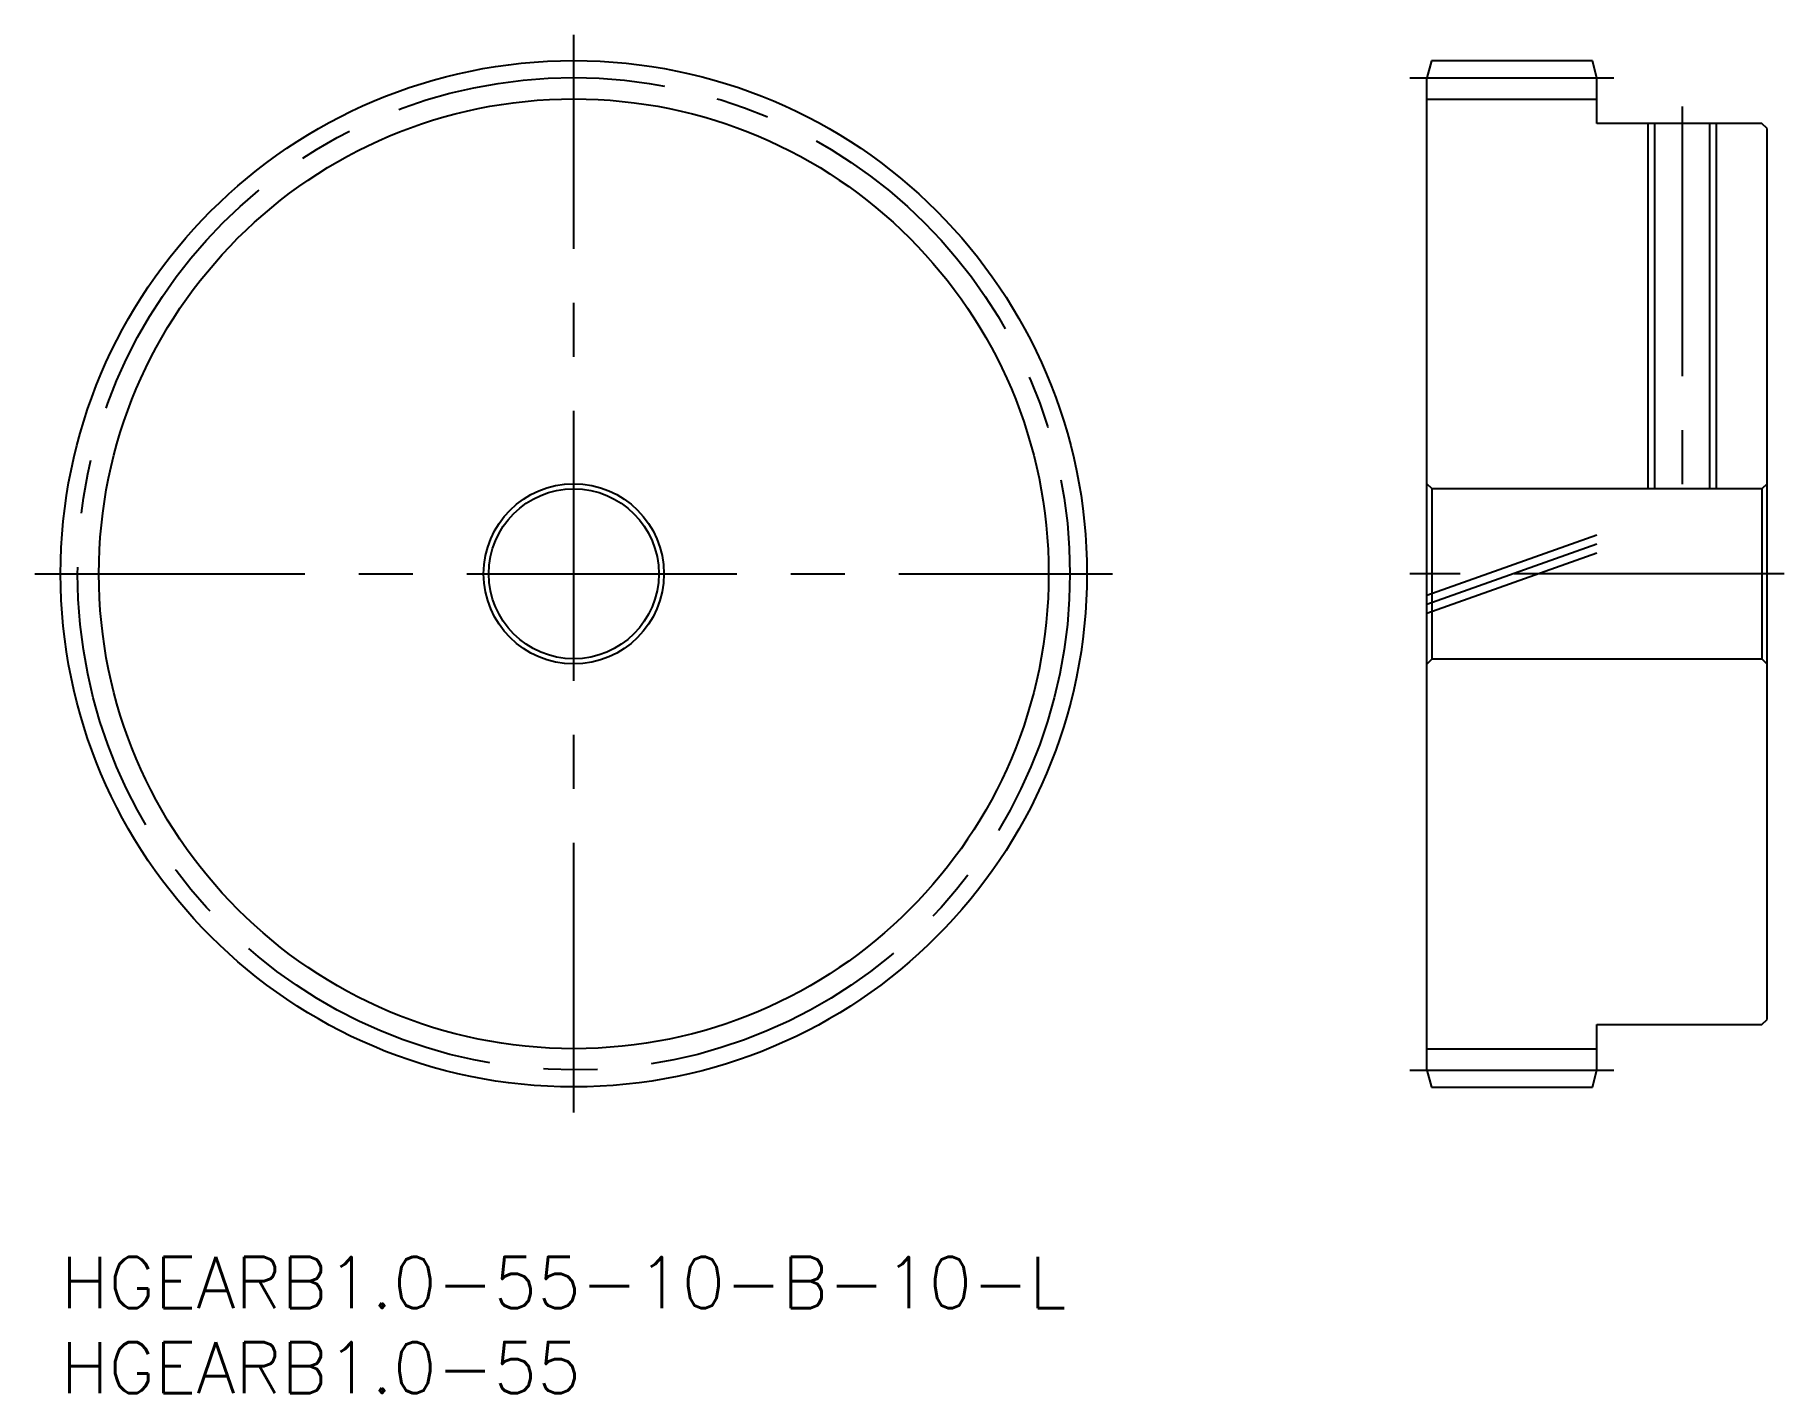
# Model space of a CAD drawing. Extents: x -2 to 101, y -8 to 72.
import ezdxf

# ---------------------------------------------------------------- set-up
doc = ezdxf.new("R2010")
doc.units = 0
doc.header["$LTSCALE"] = 0.5
doc.linetypes.add('CENTER', pattern=[50.8, 31.75, -6.35, 6.35, -6.35])
doc.linetypes.add('PHANTOM', pattern=[63.5, 31.75, -6.35, 6.35, -6.35, 6.35, -6.35])
for name, color, linetype in [('MSM_CENTER', 1, 'CENTER'), ('MSM_CONTINUOUS', 7, 'CONTINUOUS'), ('MSM_IMAGINARY', 6, 'PHANTOM'), ('MSM_NARROW', 5, 'CONTINUOUS'), ('MSM_PART_NUMBER', 7, 'CONTINUOUS')]:
    doc.layers.add(name, color=color, linetype=linetype)
doc.styles.get("Standard").update_dxf_attribs({"font": 'txt.shx', "height": 1, "bigfont": 'bigfont.shx'})

# ---------------------------------------------------------------- blocks, each defined once
blk = doc.blocks.new('*U17')
at = {"layer": 'MSM_PART_NUMBER'}
blk.add_text('HGEARB1.0-55-10-B-10-L', height=3, dxfattribs=at).set_placement((0, -3))
blk = doc.blocks.new('*U18')
at = {"layer": 'MSM_PART_NUMBER'}
blk.add_text('HGEARB1.0-55', height=3, dxfattribs=at).set_placement((0, -8))

msp = doc.modelspace()

# ---------------------------------------------------------------- linework, layer by layer
at = {"layer": 'MSM_CENTER'}
for p, q in [((30.18, 8.49), (30.18, 71.87)), ((79.36, 69.35), (91.36, 69.35)), ((95.36, 67.67), (95.36, 44.17)), ((-1.51, 40.18), (61.87, 40.18)), ((101.36, 40.17), (79.36, 40.17)), ((79.36, 10.99), (91.36, 10.99))]:
    msp.add_line(p, q, dxfattribs=at)
msp.add_circle((30.18, 40.18), 29.18, dxfattribs=at)
at = {"layer": 'MSM_CONTINUOUS'}
for p, q in [((80.63, 70.35), (80.36, 69.35)), ((90.09, 70.35), (80.63, 70.35)), ((90.36, 69.35), (90.09, 70.35)), ((80.36, 10.99), (80.36, 69.35)), ((90.36, 66.67), (90.36, 69.35)), ((80.36, 68.1), (90.36, 68.1)), ((100.06, 66.67), (90.36, 66.67)), ((93.74, 66.67), (93.74, 45.17)), ((96.98, 66.67), (96.98, 45.17)), ((100.36, 66.37), (100.06, 66.67)), ((100.36, 13.97), (100.36, 66.37)), ((80.66, 45.17), (80.36, 45.47)), ((100.36, 45.47), (100.06, 45.17)), ((100.06, 45.17), (80.66, 45.17)), ((80.66, 35.17), (80.66, 45.17)), ((100.06, 45.17), (100.06, 35.17)), ((80.36, 34.87), (80.66, 35.17)), ((80.66, 35.17), (100.06, 35.17)), ((100.06, 35.17), (100.36, 34.87)), ((90.36, 13.67), (100.06, 13.67)), ((90.36, 10.99), (90.36, 13.67)), ((100.06, 13.67), (100.36, 13.97)), ((80.36, 12.24), (90.36, 12.24)), ((80.36, 10.99), (80.63, 9.99)), ((90.09, 9.99), (90.36, 10.99)), ((80.63, 9.99), (90.09, 9.99))]:
    msp.add_line(p, q, dxfattribs=at)
for radius in [30.18, 5.3, 5]:
    msp.add_circle((30.18, 40.18), radius, dxfattribs=at)
at = {"layer": 'MSM_IMAGINARY'}
for p, q in [((80.36, 38.93), (90.36, 42.47)), ((80.36, 38.4), (90.36, 41.94)), ((80.36, 37.87), (90.36, 41.41))]:
    msp.add_line(p, q, dxfattribs=at)
at = {"layer": 'MSM_NARROW'}
for p, q in [((93.36, 66.67), (93.36, 45.17)), ((97.36, 66.67), (97.36, 45.17))]:
    msp.add_line(p, q, dxfattribs=at)
msp.add_circle((30.18, 40.18), 27.93, dxfattribs=at)

# ---------------------------------------------------------------- block references
at = {"layer": 'MSM_CONTINUOUS'}
for name in ['*U17', '*U18']:
    msp.add_blockref(name, (0, 0), dxfattribs=at)

doc.saveas('drawing.dxf')
